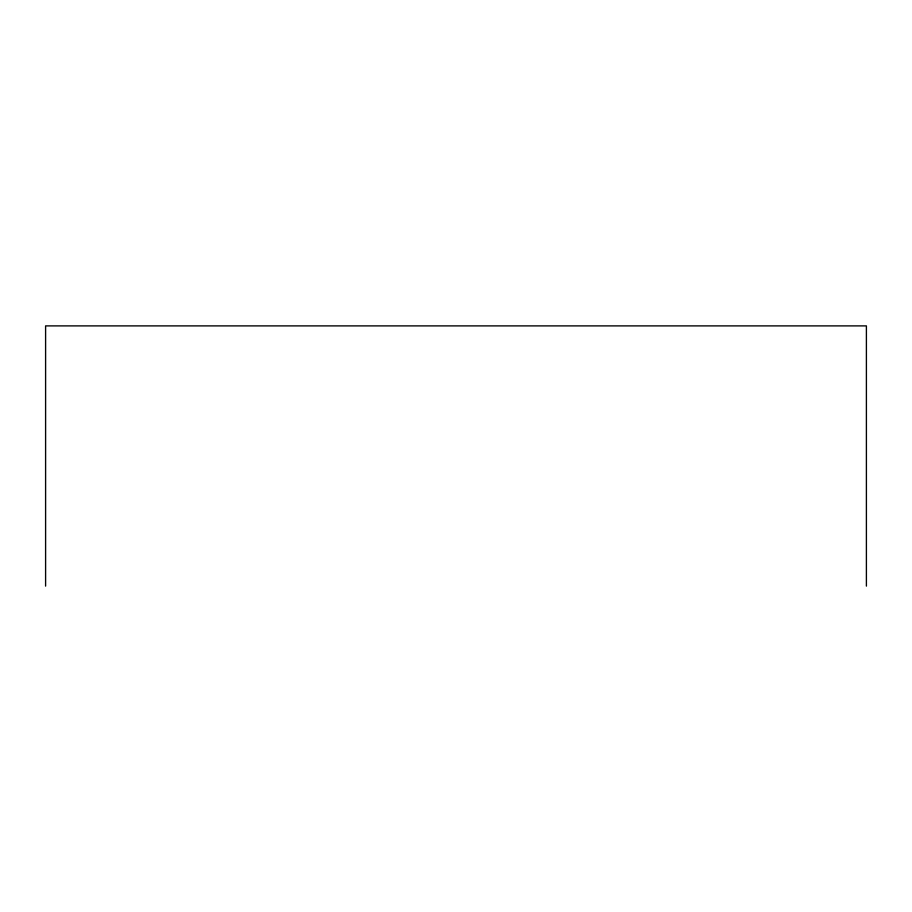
<?xml version="1.0" encoding="UTF-8"?>
<svg xmlns="http://www.w3.org/2000/svg" width="912" height="912" viewBox="0 0 912 912"><rect width="100%" height="100%" fill="white"/><g stroke="black" fill="none" stroke-linecap="round" stroke-linejoin="round"><path stroke-width="1.37" d="M866.4 586.108L866.4 325.892L45.6 325.892L45.6 586.108"/></g></svg>
